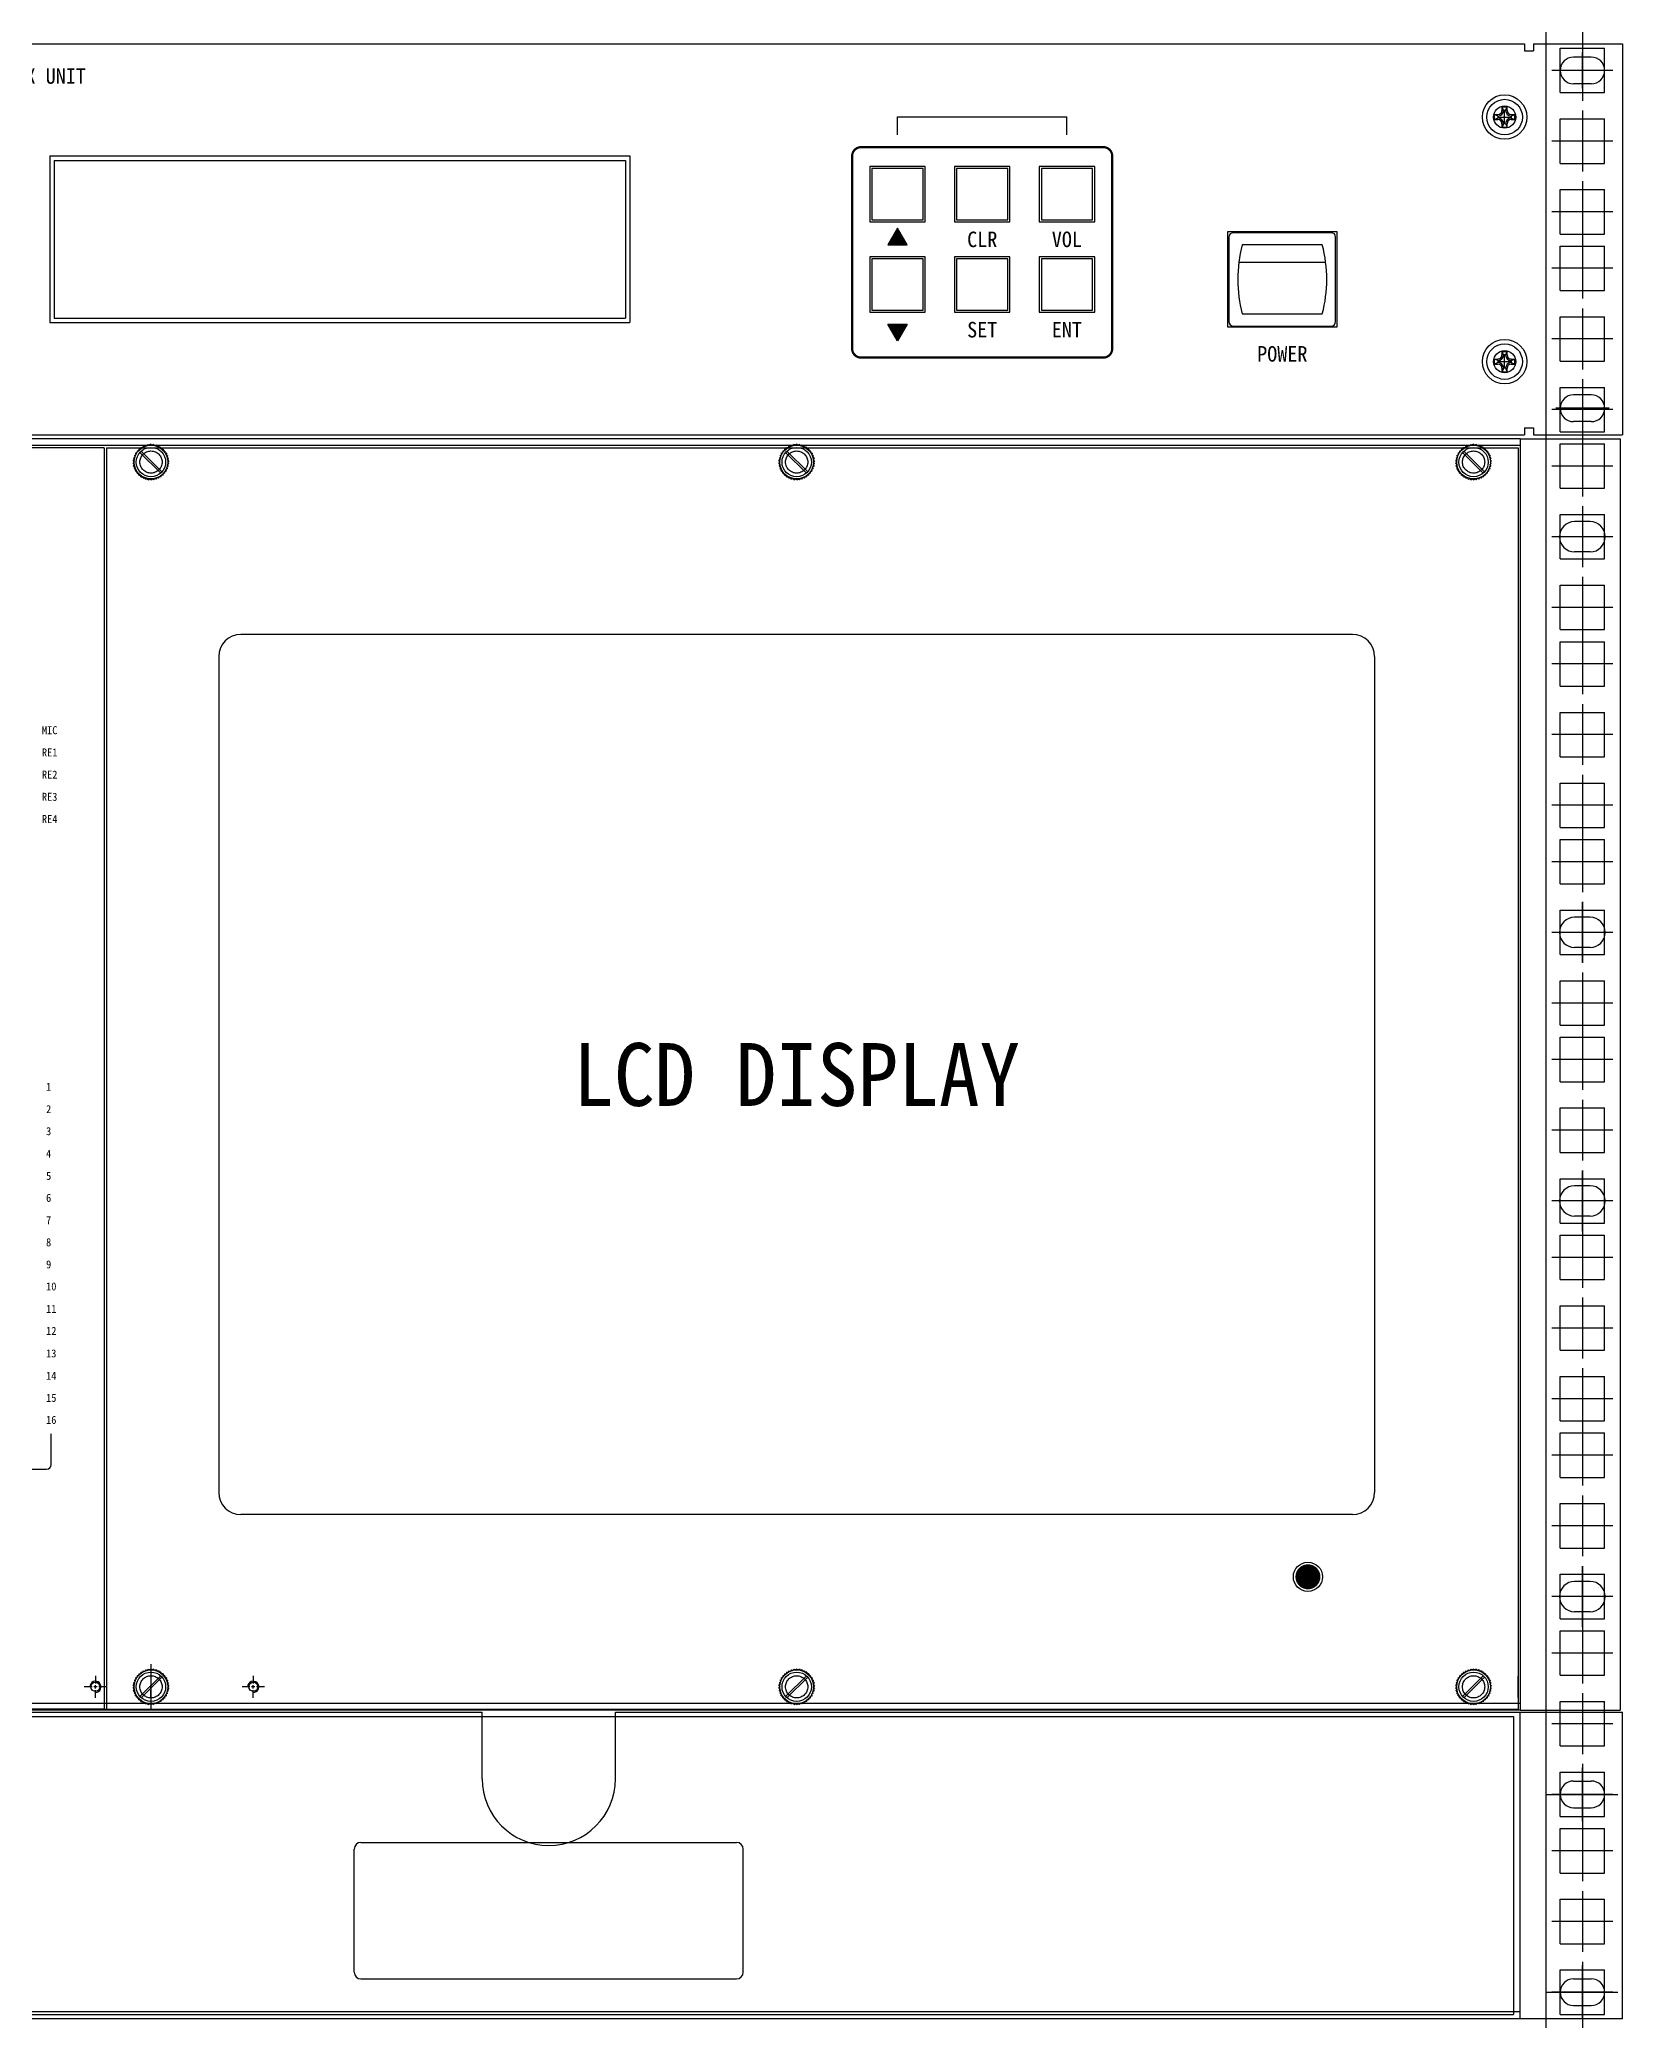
# Model space of a CAD drawing. Header units: millimetres. Extents: x 0 to 841, y 0 to 594.
# Drawn here: x 192.76 to 210.57, y 176.94 to 199.21 of the extents above; entities that cross this region are included whole.
import ezdxf
from ezdxf.enums import TextEntityAlignment as Align

# ---------------------------------------------------------------- set-up
doc = ezdxf.new("R2010")
doc.units = ezdxf.units.MM
doc.header["$LTSCALE"] = 10
doc.linetypes.add('DASHED', pattern=[0.75, 0.5, -0.25])
doc.layers.add('LINE06', color=9, linetype='Continuous')
doc.styles.get("Standard").update_dxf_attribs({"font": 'GulimChe.ttf'})

msp = doc.modelspace()

# ---------------------------------------------------------------- hatches: boundary and pattern name
at = {"layer": 'LINE06'}
for points in [[(202.413, 197.093), (202.305, 196.906), (202.522, 196.906)], [(202.522, 196.015), (202.305, 196.015), (202.413, 195.827)]]:
    msp.add_hatch(color=256, dxfattribs=at).paths.add_polyline_path(points)

# ---------------------------------------------------------------- linework, layer by layer
for p, q in [((209.708, 130.211), (209.708, 223.661)), ((210.116, 199.846), (210.116, 199.161)), ((210.116, 199.211), (210.116, 198.526)), ((187.516, 199.168), (209.466, 199.168)), ((209.466, 199.168), (209.466, 199.088)), ((209.466, 199.088), (209.566, 199.088)), ((209.566, 199.168), (209.566, 199.088)), ((209.566, 199.168), (210.566, 199.168)), ((209.866, 198.618), (209.866, 199.118)), ((209.866, 199.118), (210.366, 199.118)), ((210.216, 199.018), (210.016, 199.018)), ((210.116, 198.668), (210.116, 199.068)), ((210.366, 198.618), (210.366, 199.118)), ((210.566, 199.168), (210.566, 194.768)), ((210.458, 198.868), (209.774, 198.868)), ((210.416, 198.868), (209.816, 198.868)), ((209.866, 198.618), (210.366, 198.618)), ((210.216, 198.718), (210.016, 198.718)), ((202.413, 198.345), (204.318, 198.345)), ((202.413, 198.145), (202.413, 198.345)), ((204.318, 198.145), (204.318, 198.345)), ((209.126, 198.372), (209.166, 198.372)), ((209.126, 198.315), (209.126, 198.372)), ((209.166, 198.355), (209.126, 198.372)), ((209.166, 198.332), (209.126, 198.315)), ((209.126, 198.315), (209.166, 198.315)), ((209.166, 198.355), (209.166, 198.332)), ((209.166, 198.343), (209.315, 198.343)), ((209.212, 198.458), (209.269, 198.458)), ((209.212, 198.418), (209.212, 198.458)), ((209.229, 198.418), (209.212, 198.458)), ((209.252, 198.418), (209.229, 198.418)), ((209.241, 198.269), (209.241, 198.418)), ((209.252, 198.418), (209.269, 198.458)), ((209.269, 198.418), (209.269, 198.458)), ((209.315, 198.372), (209.355, 198.372)), ((209.315, 198.355), (209.355, 198.372)), ((209.315, 198.355), (209.315, 198.332)), ((209.315, 198.332), (209.355, 198.315)), ((209.315, 198.315), (209.355, 198.315)), ((209.355, 198.315), (209.355, 198.372)), ((209.866, 197.823), (209.866, 198.323)), ((209.866, 198.323), (210.366, 198.323)), ((210.116, 198.416), (210.116, 197.731)), ((210.366, 197.823), (210.366, 198.323)), ((209.212, 198.229), (209.212, 198.269)), ((209.229, 198.269), (209.212, 198.229)), ((209.212, 198.229), (209.269, 198.229)), ((209.252, 198.269), (209.229, 198.269)), ((209.252, 198.269), (209.269, 198.229)), ((209.269, 198.229), (209.269, 198.269)), ((210.458, 198.073), (209.774, 198.073)), ((192.878, 197.906), (199.403, 197.906)), ((192.878, 197.906), (192.878, 196.031)), ((192.878, 197.906), (199.403, 197.906)), ((192.878, 197.906), (192.878, 196.031)), ((192.928, 197.856), (199.353, 197.856)), ((192.928, 197.856), (192.928, 196.081)), ((199.353, 197.856), (199.353, 196.081)), ((199.403, 197.906), (199.403, 196.031)), ((199.403, 197.906), (199.403, 196.031)), ((209.866, 197.823), (210.366, 197.823)), ((210.116, 197.621), (210.116, 196.936)), ((209.866, 197.028), (209.866, 197.528)), ((209.866, 197.528), (210.366, 197.528)), ((210.366, 197.028), (210.366, 197.528)), ((210.458, 197.278), (209.774, 197.278)), ((206.141, 196.993), (206.141, 196.043)), ((207.291, 197.043), (206.191, 197.043)), ((207.341, 196.043), (207.341, 196.993)), ((209.866, 197.028), (210.366, 197.028)), ((210.116, 196.986), (210.116, 196.301)), ((207.191, 196.906), (206.291, 196.906)), ((209.866, 196.393), (209.866, 196.893)), ((209.866, 196.893), (210.366, 196.893)), ((210.366, 196.393), (210.366, 196.893)), ((207.229, 196.706), (206.252, 196.706)), ((210.458, 196.643), (209.774, 196.643)), ((209.866, 196.393), (210.366, 196.393)), ((192.928, 196.081), (199.353, 196.081)), ((206.291, 196.131), (207.191, 196.131)), ((209.866, 195.598), (209.866, 196.098)), ((209.866, 196.098), (210.366, 196.098)), ((210.116, 196.191), (210.116, 195.506)), ((210.366, 195.598), (210.366, 196.098)), ((192.878, 196.031), (199.403, 196.031)), ((192.878, 196.031), (199.403, 196.031)), ((206.191, 195.993), (207.291, 195.993)), ((210.458, 195.848), (209.774, 195.848)), ((209.126, 195.622), (209.166, 195.622)), ((209.126, 195.565), (209.126, 195.622)), ((209.166, 195.605), (209.126, 195.622)), ((209.212, 195.708), (209.269, 195.708)), ((209.212, 195.668), (209.212, 195.708)), ((209.229, 195.668), (209.212, 195.708)), ((209.252, 195.668), (209.229, 195.668)), ((209.241, 195.519), (209.241, 195.668)), ((209.252, 195.668), (209.269, 195.708)), ((209.269, 195.668), (209.269, 195.708)), ((209.315, 195.622), (209.355, 195.622)), ((209.315, 195.605), (209.355, 195.622)), ((209.355, 195.565), (209.355, 195.622)), ((209.166, 195.582), (209.126, 195.565)), ((209.126, 195.565), (209.166, 195.565)), ((209.166, 195.605), (209.166, 195.582)), ((209.166, 195.593), (209.315, 195.593)), ((209.212, 195.479), (209.212, 195.519)), ((209.229, 195.519), (209.212, 195.479)), ((209.212, 195.479), (209.269, 195.479)), ((209.252, 195.519), (209.229, 195.519)), ((209.252, 195.519), (209.269, 195.479)), ((209.269, 195.479), (209.269, 195.519)), ((209.315, 195.605), (209.315, 195.582)), ((209.315, 195.582), (209.355, 195.565)), ((209.315, 195.565), (209.355, 195.565)), ((209.866, 195.598), (210.366, 195.598)), ((210.116, 195.396), (210.116, 194.711)), ((209.866, 194.803), (209.866, 195.303)), ((209.866, 195.303), (210.366, 195.303)), ((210.216, 195.218), (210.016, 195.218)), ((210.116, 195.268), (210.116, 194.868)), ((210.366, 194.803), (210.366, 195.303)), ((210.458, 195.053), (209.774, 195.053)), ((210.416, 195.068), (209.816, 195.068)), ((187.516, 194.768), (209.466, 194.768)), ((209.416, 194.725), (187.566, 194.725)), ((209.416, 194.725), (210.541, 194.725)), ((209.416, 194.725), (209.416, 194.225)), ((209.466, 194.848), (209.466, 194.768)), ((209.466, 194.848), (209.566, 194.848)), ((209.566, 194.848), (209.566, 194.768)), ((209.566, 194.768), (210.566, 194.768)), ((209.866, 194.803), (210.366, 194.803)), ((210.216, 194.918), (210.016, 194.918)), ((210.116, 194.761), (210.116, 194.076)), ((210.541, 194.725), (210.541, 180.425)), ((209.416, 194.65), (187.566, 194.65)), ((209.866, 194.168), (209.866, 194.668)), ((209.866, 194.668), (210.366, 194.668)), ((210.366, 194.168), (210.366, 194.668)), ((210.458, 194.418), (209.774, 194.418)), ((209.866, 194.168), (210.366, 194.168)), ((209.866, 193.373), (209.866, 193.873)), ((209.866, 193.873), (210.366, 193.873)), ((210.116, 193.966), (210.116, 193.281)), ((210.116, 193.963), (210.116, 193.284)), ((210.366, 193.373), (210.366, 193.873)), ((210.458, 193.623), (209.774, 193.623)), ((210.455, 193.623), (209.777, 193.623)), ((210.203, 193.793), (210.028, 193.793)), ((210.203, 193.453), (210.028, 193.453)), ((209.866, 193.373), (210.366, 193.373)), ((210.116, 193.171), (210.116, 192.486)), ((209.866, 192.578), (209.866, 193.078)), ((209.866, 193.078), (210.366, 193.078)), ((210.366, 192.578), (210.366, 193.078)), ((210.458, 192.828), (209.774, 192.828)), ((209.866, 192.578), (210.366, 192.578)), ((210.116, 192.536), (210.116, 191.851)), ((209.866, 191.943), (209.866, 192.443)), ((209.866, 192.443), (210.366, 192.443)), ((210.366, 191.943), (210.366, 192.443)), ((210.458, 192.193), (209.774, 192.193)), ((209.866, 191.943), (210.366, 191.943)), ((209.866, 191.148), (209.866, 191.648)), ((209.866, 191.648), (210.366, 191.648)), ((210.116, 191.741), (210.116, 191.056)), ((210.366, 191.148), (210.366, 191.648)), ((210.458, 191.398), (209.774, 191.398)), ((209.866, 191.148), (210.366, 191.148)), ((210.116, 190.946), (210.116, 190.261)), ((209.866, 190.353), (209.866, 190.853)), ((209.866, 190.853), (210.366, 190.853)), ((210.366, 190.353), (210.366, 190.853)), ((210.458, 190.603), (209.774, 190.603)), ((209.866, 190.353), (210.366, 190.353)), ((210.116, 190.311), (210.116, 189.626)), ((209.866, 189.718), (209.866, 190.218)), ((209.866, 190.218), (210.366, 190.218)), ((210.366, 189.718), (210.366, 190.218)), ((210.458, 189.968), (209.774, 189.968)), ((209.866, 189.718), (210.366, 189.718)), ((209.866, 188.923), (209.866, 189.423)), ((209.866, 189.423), (210.366, 189.423)), ((210.116, 189.516), (210.116, 188.831)), ((210.116, 188.834), (210.116, 189.513)), ((210.366, 188.923), (210.366, 189.423)), ((210.458, 189.173), (209.774, 189.173)), ((210.455, 189.173), (209.777, 189.173)), ((210.203, 189.343), (210.028, 189.343)), ((209.866, 188.923), (210.366, 188.923)), ((210.203, 189.003), (210.028, 189.003)), ((210.116, 188.721), (210.116, 188.036)), ((209.866, 188.128), (209.866, 188.628)), ((209.866, 188.628), (210.366, 188.628)), ((210.366, 188.128), (210.366, 188.628)), ((210.458, 188.378), (209.774, 188.378)), ((209.866, 188.128), (210.366, 188.128)), ((210.116, 188.086), (210.116, 187.401)), ((209.866, 187.493), (209.866, 187.993)), ((209.866, 187.993), (210.366, 187.993)), ((210.366, 187.493), (210.366, 187.993)), ((210.458, 187.743), (209.774, 187.743)), ((209.866, 187.493), (210.366, 187.493)), ((209.866, 186.698), (209.866, 187.198)), ((209.866, 187.198), (210.366, 187.198)), ((210.116, 187.291), (210.116, 186.606)), ((210.366, 186.698), (210.366, 187.198)), ((210.458, 186.948), (209.774, 186.948)), ((209.866, 186.698), (210.366, 186.698)), ((210.116, 186.496), (210.116, 185.811)), ((210.116, 185.814), (210.116, 186.493)), ((209.866, 185.903), (209.866, 186.403)), ((209.866, 186.403), (210.366, 186.403)), ((210.203, 186.323), (210.028, 186.323)), ((210.366, 185.903), (210.366, 186.403)), ((210.458, 186.153), (209.774, 186.153)), ((210.455, 186.153), (209.777, 186.153)), ((209.866, 185.903), (210.366, 185.903)), ((210.203, 185.983), (210.028, 185.983)), ((210.116, 185.861), (210.116, 185.176)), ((209.866, 185.268), (209.866, 185.768)), ((209.866, 185.768), (210.366, 185.768)), ((210.366, 185.268), (210.366, 185.768)), ((210.458, 185.518), (209.774, 185.518)), ((209.866, 185.268), (210.366, 185.268)), ((209.866, 184.473), (209.866, 184.973)), ((209.866, 184.973), (210.366, 184.973)), ((210.116, 185.066), (210.116, 184.381)), ((210.366, 184.473), (210.366, 184.973)), ((210.458, 184.723), (209.774, 184.723)), ((209.866, 184.473), (210.366, 184.473)), ((210.116, 184.271), (210.116, 183.586)), ((209.866, 183.678), (209.866, 184.178)), ((209.866, 184.178), (210.366, 184.178)), ((210.366, 183.678), (210.366, 184.178)), ((210.458, 183.928), (209.774, 183.928)), ((209.866, 183.678), (210.366, 183.678)), ((210.116, 183.636), (210.116, 182.951)), ((209.866, 183.043), (209.866, 183.543)), ((209.866, 183.543), (210.366, 183.543)), ((210.366, 183.043), (210.366, 183.543)), ((210.458, 183.293), (209.774, 183.293)), ((209.866, 183.043), (210.366, 183.043)), ((209.866, 182.248), (209.866, 182.748)), ((209.866, 182.748), (210.366, 182.748)), ((210.116, 182.841), (210.116, 182.156)), ((210.366, 182.248), (210.366, 182.748)), ((210.458, 182.498), (209.774, 182.498)), ((209.866, 182.248), (210.366, 182.248)), ((210.116, 182.046), (210.116, 181.361)), ((210.116, 181.364), (210.116, 182.043)), ((209.866, 181.453), (209.866, 181.953)), ((209.866, 181.953), (210.366, 181.953)), ((210.203, 181.873), (210.028, 181.873)), ((210.366, 181.453), (210.366, 181.953)), ((210.458, 181.703), (209.774, 181.703)), ((210.455, 181.703), (209.777, 181.703)), ((209.866, 181.453), (210.366, 181.453)), ((210.203, 181.533), (210.028, 181.533)), ((210.116, 181.411), (210.116, 180.726)), ((209.866, 180.818), (209.866, 181.318)), ((209.866, 181.318), (210.366, 181.318)), ((210.366, 180.818), (210.366, 181.318)), ((209.416, 180.925), (209.416, 180.425)), ((210.458, 181.068), (209.774, 181.068)), ((193.354, 180.688), (193.267, 180.688)), ((193.411, 180.688), (193.373, 180.688)), ((193.392, 180.813), (193.392, 180.725)), ((193.392, 180.669), (193.392, 180.706)), ((193.517, 180.688), (193.429, 180.688)), ((194.017, 180.813), (194.017, 180.725)), ((194.017, 180.669), (194.017, 180.706)), ((195.129, 180.688), (195.042, 180.688)), ((195.186, 180.688), (195.148, 180.688)), ((195.167, 180.813), (195.167, 180.725)), ((195.167, 180.669), (195.167, 180.706)), ((195.292, 180.688), (195.204, 180.688)), ((209.391, 180.808), (209.391, 180.568)), ((209.866, 180.818), (210.366, 180.818)), ((209.416, 180.5), (187.566, 180.5)), ((209.416, 180.5), (187.566, 180.5)), ((193.392, 180.563), (193.392, 180.65)), ((194.017, 180.563), (194.017, 180.65)), ((195.167, 180.563), (195.167, 180.65)), ((209.866, 180.023), (209.866, 180.523)), ((209.866, 180.523), (210.366, 180.523)), ((210.116, 180.616), (210.116, 179.931)), ((210.366, 180.023), (210.366, 180.523)), ((209.416, 180.425), (187.566, 180.425)), ((187.566, 180.403), (197.741, 180.403)), ((187.641, 180.353), (209.341, 180.353)), ((197.741, 179.653), (197.741, 180.403)), ((199.241, 179.653), (199.241, 180.403)), ((199.241, 180.403), (209.416, 180.403)), ((209.341, 180.353), (209.341, 177.003)), ((209.416, 180.425), (210.541, 180.425)), ((209.416, 176.953), (209.416, 180.403)), ((209.416, 180.403), (210.566, 180.403)), ((210.458, 180.273), (209.774, 180.273)), ((210.566, 176.953), (210.566, 180.403)), ((209.866, 180.023), (210.366, 180.023)), ((210.116, 179.821), (210.116, 179.136)), ((209.866, 179.228), (209.866, 179.728)), ((209.866, 179.728), (210.366, 179.728)), ((210.016, 179.628), (210.216, 179.628)), ((210.116, 179.178), (210.116, 179.778)), ((210.366, 179.228), (210.366, 179.728)), ((209.716, 179.478), (210.516, 179.478)), ((210.458, 179.478), (209.774, 179.478)), ((209.866, 179.228), (210.366, 179.228)), ((210.016, 179.328), (210.216, 179.328)), ((210.116, 179.186), (210.116, 178.501)), ((196.378, 178.938), (200.603, 178.938)), ((209.866, 178.593), (209.866, 179.093)), ((209.866, 179.093), (210.366, 179.093)), ((210.366, 178.593), (210.366, 179.093)), ((196.303, 177.478), (196.303, 178.863)), ((200.678, 177.478), (200.678, 178.863)), ((210.458, 178.843), (209.774, 178.843)), ((209.866, 178.593), (210.366, 178.593)), ((209.866, 177.798), (209.866, 178.298)), ((209.866, 178.298), (210.366, 178.298)), ((210.116, 178.391), (210.116, 177.706)), ((210.366, 177.798), (210.366, 178.298)), ((210.458, 178.048), (209.774, 178.048)), ((209.866, 177.798), (210.366, 177.798)), ((210.116, 177.596), (210.116, 176.911)), ((196.378, 177.403), (200.603, 177.403)), ((209.866, 177.003), (209.866, 177.503)), ((209.866, 177.503), (210.366, 177.503)), ((210.016, 177.403), (210.216, 177.403)), ((210.116, 176.953), (210.116, 177.553)), ((210.366, 177.003), (210.366, 177.503)), ((209.716, 177.253), (210.516, 177.253)), ((210.458, 177.253), (209.774, 177.253)), ((209.436, 176.953), (187.546, 176.953)), ((209.416, 177.033), (187.566, 177.033)), ((187.641, 177.003), (209.341, 177.003)), ((210.566, 176.953), (209.416, 176.953)), ((209.866, 177.003), (210.366, 177.003)), ((210.016, 177.103), (210.216, 177.103)), ((210.116, 176.961), (210.116, 176.276))]:
    msp.add_line(p, q, dxfattribs=at)
at = {"layer": 'LINE06', "linetype": 'Continuous'}
for p, q in [((209.416, 194.725), (209.416, 180.425)), ((193.822, 194.507), (193.835, 194.519)), ((193.822, 194.507), (193.829, 194.491)), ((193.83, 194.536), (193.845, 194.545)), ((193.83, 194.536), (193.835, 194.519)), ((193.843, 194.563), (193.86, 194.57)), ((193.843, 194.563), (193.845, 194.545)), ((193.86, 194.587), (193.859, 194.57)), ((193.86, 194.587), (193.877, 194.592)), ((193.881, 194.609), (193.877, 194.592)), ((193.881, 194.609), (193.898, 194.612)), ((193.893, 194.572), (194.126, 194.339)), ((193.904, 194.628), (193.898, 194.611)), ((193.904, 194.628), (193.922, 194.627)), ((193.907, 194.586), (194.14, 194.353)), ((193.93, 194.643), (193.921, 194.627)), ((193.93, 194.643), (193.947, 194.64)), ((193.958, 194.654), (193.947, 194.64)), ((193.958, 194.654), (193.975, 194.648)), ((193.987, 194.66), (193.974, 194.648)), ((193.987, 194.66), (194.003, 194.652)), ((194.017, 194.663), (194.002, 194.652)), ((194.017, 194.663), (194.031, 194.652)), ((194.046, 194.66), (194.031, 194.652)), ((194.046, 194.66), (194.059, 194.648)), ((194.076, 194.654), (194.059, 194.648)), ((194.076, 194.654), (194.086, 194.64)), ((194.103, 194.643), (194.086, 194.64)), ((194.103, 194.643), (194.112, 194.627)), ((194.129, 194.628), (194.112, 194.627)), ((194.129, 194.628), (194.135, 194.611)), ((194.153, 194.609), (194.135, 194.612)), ((194.153, 194.609), (194.156, 194.592)), ((194.173, 194.587), (194.156, 194.592)), ((194.173, 194.587), (194.174, 194.57)), ((194.19, 194.563), (194.174, 194.57)), ((194.19, 194.563), (194.188, 194.545)), ((194.203, 194.536), (194.188, 194.545)), ((194.203, 194.536), (194.198, 194.519)), ((194.212, 194.507), (194.198, 194.519)), ((194.212, 194.507), (194.205, 194.491)), ((201.084, 194.507), (201.097, 194.519)), ((201.084, 194.507), (201.091, 194.491)), ((201.093, 194.536), (201.108, 194.545)), ((201.093, 194.536), (201.097, 194.519)), ((201.106, 194.563), (201.122, 194.57)), ((201.106, 194.563), (201.108, 194.545)), ((201.123, 194.587), (201.122, 194.57)), ((201.123, 194.587), (201.14, 194.592)), ((201.143, 194.609), (201.14, 194.592)), ((201.143, 194.609), (201.161, 194.612)), ((201.155, 194.572), (201.389, 194.339)), ((201.166, 194.628), (201.16, 194.611)), ((201.166, 194.628), (201.184, 194.627)), ((201.17, 194.586), (201.403, 194.353)), ((201.192, 194.643), (201.184, 194.627)), ((201.192, 194.643), (201.21, 194.64)), ((201.22, 194.654), (201.209, 194.64)), ((201.22, 194.654), (201.237, 194.648)), ((201.249, 194.66), (201.237, 194.648)), ((201.249, 194.66), (201.265, 194.652)), ((201.279, 194.663), (201.265, 194.652)), ((201.279, 194.663), (201.294, 194.652)), ((201.309, 194.66), (201.293, 194.652)), ((201.309, 194.66), (201.322, 194.648)), ((201.338, 194.654), (201.321, 194.648)), ((201.338, 194.654), (201.349, 194.64)), ((201.366, 194.643), (201.348, 194.64)), ((201.366, 194.643), (201.374, 194.627)), ((201.392, 194.628), (201.374, 194.627)), ((201.392, 194.628), (201.398, 194.611)), ((201.415, 194.609), (201.398, 194.612)), ((201.415, 194.609), (201.419, 194.592)), ((201.435, 194.587), (201.418, 194.592)), ((201.435, 194.587), (201.436, 194.57)), ((201.452, 194.563), (201.436, 194.57)), ((201.465, 194.536), (201.45, 194.545)), ((201.452, 194.563), (201.451, 194.545)), ((201.465, 194.536), (201.461, 194.519)), ((201.474, 194.507), (201.461, 194.519)), ((201.474, 194.507), (201.467, 194.491)), ((208.697, 194.507), (208.71, 194.519)), ((208.697, 194.507), (208.703, 194.491)), ((208.705, 194.536), (208.72, 194.545)), ((208.705, 194.536), (208.71, 194.519)), ((208.718, 194.563), (208.735, 194.57)), ((208.718, 194.563), (208.72, 194.545)), ((208.735, 194.587), (208.734, 194.57)), ((208.735, 194.587), (208.752, 194.592)), ((208.756, 194.609), (208.752, 194.592)), ((208.756, 194.609), (208.773, 194.612)), ((208.768, 194.572), (209.001, 194.339)), ((208.779, 194.628), (208.773, 194.611)), ((208.779, 194.628), (208.797, 194.627)), ((208.782, 194.586), (209.015, 194.353)), ((208.805, 194.643), (208.796, 194.627)), ((208.805, 194.643), (208.822, 194.64)), ((208.833, 194.654), (208.822, 194.64)), ((208.833, 194.654), (208.849, 194.648)), ((208.862, 194.66), (208.849, 194.648)), ((208.862, 194.66), (208.878, 194.652)), ((208.892, 194.663), (208.877, 194.652)), ((208.892, 194.663), (208.906, 194.652)), ((208.921, 194.66), (208.906, 194.652)), ((208.921, 194.66), (208.934, 194.648)), ((208.951, 194.654), (208.934, 194.648)), ((208.951, 194.654), (208.961, 194.64)), ((208.978, 194.643), (208.961, 194.64)), ((208.978, 194.643), (208.987, 194.627)), ((209.004, 194.628), (208.987, 194.627)), ((209.004, 194.628), (209.01, 194.611)), ((209.028, 194.609), (209.01, 194.612)), ((209.028, 194.609), (209.031, 194.592)), ((209.048, 194.587), (209.031, 194.592)), ((209.048, 194.587), (209.049, 194.57)), ((209.065, 194.563), (209.049, 194.57)), ((209.065, 194.563), (209.063, 194.545)), ((209.078, 194.536), (209.063, 194.545)), ((209.078, 194.536), (209.073, 194.519)), ((209.087, 194.507), (209.073, 194.519)), ((209.087, 194.507), (209.08, 194.491)), ((193.817, 194.478), (193.829, 194.491)), ((193.817, 194.478), (193.826, 194.462)), ((193.817, 194.448), (193.826, 194.463)), ((193.817, 194.448), (193.829, 194.434)), ((193.822, 194.418), (193.829, 194.435)), ((193.822, 194.418), (193.835, 194.406)), ((193.83, 194.39), (193.835, 194.407)), ((193.83, 194.39), (193.845, 194.38)), ((193.843, 194.363), (193.845, 194.38)), ((193.843, 194.363), (193.86, 194.355)), ((193.86, 194.338), (193.859, 194.356)), ((193.86, 194.338), (193.877, 194.333)), ((193.881, 194.316), (193.877, 194.333)), ((193.881, 194.316), (193.898, 194.314)), ((193.904, 194.297), (193.898, 194.314)), ((193.904, 194.297), (193.922, 194.298)), ((193.93, 194.282), (193.921, 194.298)), ((193.93, 194.282), (193.947, 194.286)), ((193.958, 194.272), (193.947, 194.286)), ((193.958, 194.272), (193.975, 194.277)), ((193.987, 194.265), (193.974, 194.277)), ((193.987, 194.265), (194.003, 194.273)), ((194.017, 194.263), (194.002, 194.273)), ((194.017, 194.263), (194.031, 194.273)), ((194.046, 194.265), (194.031, 194.273)), ((194.046, 194.265), (194.059, 194.277)), ((194.076, 194.272), (194.059, 194.277)), ((194.076, 194.272), (194.086, 194.286)), ((194.103, 194.282), (194.086, 194.286)), ((194.103, 194.282), (194.112, 194.298)), ((194.129, 194.297), (194.112, 194.298)), ((194.129, 194.297), (194.135, 194.314)), ((194.153, 194.316), (194.135, 194.314)), ((194.153, 194.316), (194.156, 194.333)), ((194.173, 194.338), (194.156, 194.333)), ((194.173, 194.338), (194.174, 194.356)), ((194.19, 194.363), (194.174, 194.355)), ((194.203, 194.39), (194.188, 194.38)), ((194.19, 194.363), (194.188, 194.38)), ((194.212, 194.418), (194.198, 194.406)), ((194.203, 194.39), (194.198, 194.407)), ((194.216, 194.478), (194.205, 194.491)), ((194.216, 194.448), (194.205, 194.434)), ((194.212, 194.418), (194.205, 194.435)), ((194.216, 194.478), (194.207, 194.462)), ((194.216, 194.448), (194.207, 194.463)), ((201.08, 194.478), (201.091, 194.491)), ((201.08, 194.478), (201.089, 194.462)), ((201.08, 194.448), (201.089, 194.463)), ((201.08, 194.448), (201.091, 194.434)), ((201.084, 194.418), (201.091, 194.435)), ((201.084, 194.418), (201.097, 194.406)), ((201.093, 194.39), (201.097, 194.407)), ((201.093, 194.39), (201.108, 194.38)), ((201.106, 194.363), (201.108, 194.38)), ((201.106, 194.363), (201.122, 194.355)), ((201.123, 194.338), (201.122, 194.356)), ((201.123, 194.338), (201.14, 194.333)), ((201.143, 194.316), (201.14, 194.333)), ((201.143, 194.316), (201.161, 194.314)), ((201.166, 194.297), (201.16, 194.314)), ((201.166, 194.297), (201.184, 194.298)), ((201.192, 194.282), (201.184, 194.298)), ((201.192, 194.282), (201.21, 194.286)), ((201.22, 194.272), (201.209, 194.286)), ((201.22, 194.272), (201.237, 194.277)), ((201.249, 194.265), (201.237, 194.277)), ((201.249, 194.265), (201.265, 194.273)), ((201.279, 194.263), (201.265, 194.273)), ((201.279, 194.263), (201.294, 194.273)), ((201.309, 194.265), (201.293, 194.273)), ((201.309, 194.265), (201.322, 194.277)), ((201.338, 194.272), (201.321, 194.277)), ((201.338, 194.272), (201.349, 194.286)), ((201.366, 194.282), (201.348, 194.286)), ((201.366, 194.282), (201.374, 194.298)), ((201.392, 194.297), (201.374, 194.298)), ((201.392, 194.297), (201.398, 194.314)), ((201.415, 194.316), (201.398, 194.314)), ((201.415, 194.316), (201.419, 194.333)), ((201.435, 194.338), (201.418, 194.333)), ((201.435, 194.338), (201.436, 194.356)), ((201.452, 194.363), (201.436, 194.355)), ((201.465, 194.39), (201.45, 194.38)), ((201.452, 194.363), (201.451, 194.38)), ((201.474, 194.418), (201.461, 194.406)), ((201.465, 194.39), (201.461, 194.407)), ((201.479, 194.478), (201.467, 194.491)), ((201.479, 194.448), (201.467, 194.434)), ((201.474, 194.418), (201.467, 194.435)), ((201.479, 194.478), (201.469, 194.462)), ((201.479, 194.448), (201.469, 194.463)), ((208.692, 194.478), (208.704, 194.491)), ((208.692, 194.478), (208.701, 194.462)), ((208.692, 194.448), (208.701, 194.463)), ((208.692, 194.448), (208.704, 194.434)), ((208.697, 194.418), (208.703, 194.435)), ((208.697, 194.418), (208.71, 194.406)), ((208.705, 194.39), (208.71, 194.407)), ((208.705, 194.39), (208.72, 194.38)), ((208.718, 194.363), (208.72, 194.38)), ((208.718, 194.363), (208.735, 194.355)), ((208.735, 194.338), (208.734, 194.356)), ((208.735, 194.338), (208.752, 194.333)), ((208.756, 194.316), (208.752, 194.333)), ((208.756, 194.316), (208.773, 194.314)), ((208.779, 194.297), (208.773, 194.314)), ((208.779, 194.297), (208.797, 194.298)), ((208.805, 194.282), (208.796, 194.298)), ((208.805, 194.282), (208.822, 194.286)), ((208.833, 194.272), (208.822, 194.286)), ((208.833, 194.272), (208.849, 194.277)), ((208.862, 194.265), (208.849, 194.277)), ((208.862, 194.265), (208.878, 194.273)), ((208.892, 194.263), (208.877, 194.273)), ((208.892, 194.263), (208.906, 194.273)), ((208.921, 194.265), (208.906, 194.273)), ((208.921, 194.265), (208.934, 194.277)), ((208.951, 194.272), (208.934, 194.277)), ((208.951, 194.272), (208.961, 194.286)), ((208.978, 194.282), (208.961, 194.286)), ((208.978, 194.282), (208.987, 194.298)), ((209.004, 194.297), (208.987, 194.298)), ((209.004, 194.297), (209.01, 194.314)), ((209.028, 194.316), (209.01, 194.314)), ((209.028, 194.316), (209.031, 194.333)), ((209.048, 194.338), (209.031, 194.333)), ((209.048, 194.338), (209.049, 194.356)), ((209.065, 194.363), (209.049, 194.355)), ((209.078, 194.39), (209.063, 194.38)), ((209.065, 194.363), (209.063, 194.38)), ((209.087, 194.418), (209.073, 194.406)), ((209.078, 194.39), (209.073, 194.407)), ((209.091, 194.478), (209.08, 194.491)), ((209.091, 194.448), (209.08, 194.434)), ((209.087, 194.418), (209.08, 194.435)), ((209.091, 194.478), (209.082, 194.462)), ((209.091, 194.448), (209.082, 194.463)), ((192.893, 183.185), (192.893, 183.534)), ((192.642, 183.135), (192.843, 183.135)), ((194.017, 180.941), (194.017, 180.435)), ((193.817, 180.703), (193.829, 180.716)), ((193.817, 180.703), (193.826, 180.688)), ((193.817, 180.673), (193.826, 180.688)), ((193.822, 180.732), (193.835, 180.744)), ((193.822, 180.732), (193.829, 180.716)), ((193.83, 180.761), (193.845, 180.77)), ((193.83, 180.761), (193.835, 180.744)), ((193.843, 180.788), (193.86, 180.795)), ((193.843, 180.788), (193.845, 180.77)), ((193.86, 180.812), (193.859, 180.795)), ((193.86, 180.812), (193.877, 180.817)), ((193.881, 180.834), (193.877, 180.817)), ((193.881, 180.834), (193.898, 180.837)), ((193.893, 180.578), (194.126, 180.812)), ((193.904, 180.853), (193.898, 180.836)), ((193.904, 180.853), (193.922, 180.853)), ((193.907, 180.564), (194.14, 180.797)), ((193.93, 180.868), (193.921, 180.852)), ((193.93, 180.868), (193.947, 180.865)), ((193.958, 180.879), (193.947, 180.865)), ((193.958, 180.879), (193.975, 180.873)), ((193.987, 180.886), (193.974, 180.873)), ((193.987, 180.886), (194.003, 180.877)), ((194.017, 180.888), (194.002, 180.877)), ((194.017, 180.888), (194.031, 180.877)), ((194.046, 180.886), (194.031, 180.877)), ((194.046, 180.886), (194.059, 180.873)), ((194.076, 180.879), (194.059, 180.873)), ((194.076, 180.879), (194.086, 180.865)), ((194.103, 180.868), (194.086, 180.865)), ((194.103, 180.868), (194.112, 180.852)), ((194.129, 180.853), (194.112, 180.853)), ((194.129, 180.853), (194.135, 180.836)), ((194.153, 180.834), (194.135, 180.837)), ((194.153, 180.834), (194.156, 180.817)), ((194.173, 180.812), (194.156, 180.817)), ((194.173, 180.812), (194.174, 180.795)), ((194.19, 180.788), (194.174, 180.795)), ((194.19, 180.788), (194.188, 180.77)), ((194.203, 180.761), (194.188, 180.77)), ((194.203, 180.761), (194.198, 180.744)), ((194.212, 180.732), (194.198, 180.744)), ((194.212, 180.732), (194.205, 180.716)), ((194.216, 180.703), (194.205, 180.716)), ((194.216, 180.703), (194.207, 180.688)), ((194.216, 180.673), (194.207, 180.688)), ((201.08, 180.703), (201.091, 180.716)), ((201.08, 180.703), (201.089, 180.688)), ((201.08, 180.673), (201.089, 180.688)), ((201.084, 180.732), (201.097, 180.744)), ((201.084, 180.732), (201.091, 180.716)), ((201.093, 180.761), (201.108, 180.77)), ((201.093, 180.761), (201.097, 180.744)), ((201.106, 180.788), (201.122, 180.795)), ((201.106, 180.788), (201.108, 180.77)), ((201.123, 180.812), (201.122, 180.795)), ((201.123, 180.812), (201.14, 180.817)), ((201.143, 180.834), (201.14, 180.817)), ((201.143, 180.834), (201.161, 180.837)), ((201.155, 180.578), (201.389, 180.812)), ((201.166, 180.853), (201.16, 180.836)), ((201.166, 180.853), (201.184, 180.853)), ((201.17, 180.564), (201.403, 180.797)), ((201.192, 180.868), (201.184, 180.852)), ((201.192, 180.868), (201.21, 180.865)), ((201.22, 180.879), (201.209, 180.865)), ((201.22, 180.879), (201.237, 180.873)), ((201.249, 180.886), (201.237, 180.873)), ((201.249, 180.886), (201.265, 180.877)), ((201.279, 180.888), (201.265, 180.877)), ((201.279, 180.888), (201.294, 180.877)), ((201.309, 180.886), (201.293, 180.877)), ((201.309, 180.886), (201.322, 180.873)), ((201.338, 180.879), (201.321, 180.873)), ((201.338, 180.879), (201.349, 180.865)), ((201.366, 180.868), (201.348, 180.865)), ((201.366, 180.868), (201.374, 180.852)), ((201.392, 180.853), (201.374, 180.853)), ((201.392, 180.853), (201.398, 180.836)), ((201.415, 180.834), (201.398, 180.837)), ((201.415, 180.834), (201.419, 180.817)), ((201.435, 180.812), (201.418, 180.817)), ((201.435, 180.812), (201.436, 180.795)), ((201.452, 180.788), (201.436, 180.795)), ((201.465, 180.761), (201.45, 180.77)), ((201.452, 180.788), (201.451, 180.77)), ((201.465, 180.761), (201.461, 180.744)), ((201.474, 180.732), (201.461, 180.744)), ((201.474, 180.732), (201.467, 180.716)), ((201.479, 180.703), (201.467, 180.716)), ((201.479, 180.703), (201.469, 180.688)), ((201.479, 180.673), (201.469, 180.688)), ((208.692, 180.703), (208.704, 180.716)), ((208.692, 180.703), (208.701, 180.688)), ((208.692, 180.673), (208.701, 180.688)), ((208.697, 180.732), (208.71, 180.744)), ((208.697, 180.732), (208.703, 180.716)), ((208.705, 180.761), (208.72, 180.77)), ((208.705, 180.761), (208.71, 180.744)), ((208.718, 180.788), (208.735, 180.795)), ((208.718, 180.788), (208.72, 180.77)), ((208.735, 180.812), (208.734, 180.795)), ((208.735, 180.812), (208.752, 180.817)), ((208.756, 180.834), (208.752, 180.817)), ((208.756, 180.834), (208.773, 180.837)), ((208.768, 180.578), (209.001, 180.812)), ((208.779, 180.853), (208.773, 180.836)), ((208.779, 180.853), (208.797, 180.853)), ((208.782, 180.564), (209.015, 180.797)), ((208.805, 180.868), (208.796, 180.852)), ((208.805, 180.868), (208.822, 180.865)), ((208.833, 180.879), (208.822, 180.865)), ((208.833, 180.879), (208.849, 180.873)), ((208.862, 180.886), (208.849, 180.873)), ((208.862, 180.886), (208.878, 180.877)), ((208.892, 180.888), (208.877, 180.877)), ((208.892, 180.888), (208.906, 180.877)), ((208.921, 180.886), (208.906, 180.877)), ((208.921, 180.886), (208.934, 180.873)), ((208.951, 180.879), (208.934, 180.873)), ((208.951, 180.879), (208.961, 180.865)), ((208.978, 180.868), (208.961, 180.865)), ((208.978, 180.868), (208.987, 180.852)), ((209.004, 180.853), (208.987, 180.853)), ((209.004, 180.853), (209.01, 180.836)), ((209.028, 180.834), (209.01, 180.837)), ((209.028, 180.834), (209.031, 180.817)), ((209.048, 180.812), (209.031, 180.817)), ((209.048, 180.812), (209.049, 180.795)), ((209.065, 180.788), (209.049, 180.795)), ((209.065, 180.788), (209.063, 180.77)), ((209.078, 180.761), (209.063, 180.77)), ((209.078, 180.761), (209.073, 180.744)), ((209.087, 180.732), (209.073, 180.744)), ((209.087, 180.732), (209.08, 180.716)), ((209.091, 180.703), (209.08, 180.716)), ((209.091, 180.703), (209.082, 180.688)), ((209.091, 180.673), (209.082, 180.688)), ((193.817, 180.673), (193.829, 180.659)), ((193.822, 180.643), (193.829, 180.66)), ((193.822, 180.643), (193.835, 180.632)), ((193.83, 180.615), (193.835, 180.632)), ((193.83, 180.615), (193.845, 180.605)), ((193.843, 180.588), (193.845, 180.605)), ((193.843, 180.588), (193.86, 180.58)), ((193.86, 180.563), (193.859, 180.581)), ((193.86, 180.563), (193.877, 180.558)), ((193.881, 180.541), (193.877, 180.559)), ((193.881, 180.541), (193.898, 180.539)), ((193.904, 180.523), (193.898, 180.539)), ((193.904, 180.523), (193.922, 180.523)), ((193.93, 180.508), (193.921, 180.523)), ((193.93, 180.508), (193.947, 180.511)), ((193.958, 180.497), (193.947, 180.511)), ((193.958, 180.497), (193.975, 180.502)), ((193.987, 180.49), (193.974, 180.502)), ((193.987, 180.49), (194.003, 180.498)), ((194.017, 180.488), (194.002, 180.498)), ((194.017, 180.488), (194.031, 180.498)), ((194.046, 180.49), (194.031, 180.498)), ((194.046, 180.49), (194.059, 180.502)), ((194.076, 180.497), (194.059, 180.502)), ((194.076, 180.497), (194.086, 180.511)), ((194.103, 180.508), (194.086, 180.511)), ((194.103, 180.508), (194.112, 180.523)), ((194.129, 180.523), (194.112, 180.523)), ((194.129, 180.523), (194.135, 180.539)), ((194.153, 180.541), (194.135, 180.539)), ((194.153, 180.541), (194.156, 180.559)), ((194.173, 180.563), (194.156, 180.558)), ((194.173, 180.563), (194.174, 180.581)), ((194.19, 180.588), (194.174, 180.58)), ((194.203, 180.615), (194.188, 180.605)), ((194.19, 180.588), (194.188, 180.605)), ((194.212, 180.643), (194.198, 180.632)), ((194.203, 180.615), (194.198, 180.632)), ((194.216, 180.673), (194.205, 180.659)), ((194.212, 180.643), (194.205, 180.66)), ((201.08, 180.673), (201.091, 180.659)), ((201.084, 180.643), (201.091, 180.66)), ((201.084, 180.643), (201.097, 180.632)), ((201.093, 180.615), (201.097, 180.632)), ((201.093, 180.615), (201.108, 180.605)), ((201.106, 180.588), (201.108, 180.605)), ((201.106, 180.588), (201.122, 180.58)), ((201.123, 180.563), (201.122, 180.581)), ((201.123, 180.563), (201.14, 180.558)), ((201.143, 180.541), (201.14, 180.559)), ((201.143, 180.541), (201.161, 180.539)), ((201.166, 180.523), (201.16, 180.539)), ((201.166, 180.523), (201.184, 180.523)), ((201.192, 180.508), (201.184, 180.523)), ((201.192, 180.508), (201.21, 180.511)), ((201.22, 180.497), (201.209, 180.511)), ((201.22, 180.497), (201.237, 180.502)), ((201.249, 180.49), (201.237, 180.502)), ((201.249, 180.49), (201.265, 180.498)), ((201.279, 180.488), (201.265, 180.498)), ((201.279, 180.488), (201.294, 180.498)), ((201.309, 180.49), (201.293, 180.498)), ((201.309, 180.49), (201.322, 180.502)), ((201.338, 180.497), (201.321, 180.502)), ((201.338, 180.497), (201.349, 180.511)), ((201.366, 180.508), (201.348, 180.511)), ((201.366, 180.508), (201.374, 180.523)), ((201.392, 180.523), (201.374, 180.523)), ((201.392, 180.523), (201.398, 180.539)), ((201.415, 180.541), (201.398, 180.539)), ((201.415, 180.541), (201.419, 180.559)), ((201.435, 180.563), (201.418, 180.558)), ((201.435, 180.563), (201.436, 180.581)), ((201.452, 180.588), (201.436, 180.58)), ((201.465, 180.615), (201.45, 180.605)), ((201.452, 180.588), (201.451, 180.605)), ((201.474, 180.643), (201.461, 180.632)), ((201.465, 180.615), (201.461, 180.632)), ((201.479, 180.673), (201.467, 180.659)), ((201.474, 180.643), (201.467, 180.66)), ((208.692, 180.673), (208.704, 180.659)), ((208.697, 180.643), (208.703, 180.66)), ((208.697, 180.643), (208.71, 180.632)), ((208.705, 180.615), (208.71, 180.632)), ((208.705, 180.615), (208.72, 180.605)), ((208.718, 180.588), (208.72, 180.605)), ((208.718, 180.588), (208.735, 180.58)), ((208.735, 180.563), (208.734, 180.581)), ((208.735, 180.563), (208.752, 180.558)), ((208.756, 180.541), (208.752, 180.559)), ((208.756, 180.541), (208.773, 180.539)), ((208.779, 180.523), (208.773, 180.539)), ((208.779, 180.523), (208.797, 180.523)), ((208.805, 180.508), (208.796, 180.523)), ((208.805, 180.508), (208.822, 180.511)), ((208.833, 180.497), (208.822, 180.511)), ((208.833, 180.497), (208.849, 180.502)), ((208.862, 180.49), (208.849, 180.502)), ((208.862, 180.49), (208.878, 180.498)), ((208.892, 180.488), (208.877, 180.498)), ((208.892, 180.488), (208.906, 180.498)), ((208.921, 180.49), (208.906, 180.498)), ((208.921, 180.49), (208.934, 180.502)), ((208.951, 180.497), (208.934, 180.502)), ((208.951, 180.497), (208.961, 180.511)), ((208.978, 180.508), (208.961, 180.511)), ((208.978, 180.508), (208.987, 180.523)), ((209.004, 180.523), (208.987, 180.523)), ((209.004, 180.523), (209.01, 180.539)), ((209.028, 180.541), (209.01, 180.539)), ((209.028, 180.541), (209.031, 180.559)), ((209.048, 180.563), (209.031, 180.558)), ((209.048, 180.563), (209.049, 180.581)), ((209.065, 180.588), (209.049, 180.58)), ((209.078, 180.615), (209.063, 180.605)), ((209.065, 180.588), (209.063, 180.605)), ((209.087, 180.643), (209.073, 180.632)), ((209.078, 180.615), (209.073, 180.632)), ((209.091, 180.673), (209.08, 180.659)), ((209.087, 180.643), (209.08, 180.66))]:
    msp.add_line(p, q, dxfattribs=at)
at = {"layer": 'LINE06', "ltscale": 10}
for p, q in [((193.492, 194.623), (191.567, 194.623)), ((193.492, 194.623), (193.492, 180.438)), ((193.492, 194.623), (193.492, 180.438)), ((193.517, 194.623), (209.392, 194.623)), ((193.517, 194.623), (193.517, 180.438)), ((209.392, 194.623), (209.392, 180.438)), ((207.529, 192.525), (195.029, 192.525)), ((194.779, 192.275), (194.779, 182.875)), ((207.779, 192.275), (207.779, 182.875)), ((207.529, 182.625), (195.029, 182.625)), ((193.492, 180.438), (191.567, 180.438)), ((193.492, 180.438), (193.517, 180.438)), ((193.517, 180.438), (209.392, 180.438))]:
    msp.add_line(p, q, dxfattribs=at)
at = {"layer": 'LINE06', "const_width": 0.025}
for points in [[(202.003, 198.005, 0.414214), (201.903, 197.905)], [(204.828, 197.905, 0.414214), (204.728, 198.005)], [(201.903, 195.738, 0.414214), (202.003, 195.638)], [(204.728, 195.638, 0.414214), (204.828, 195.738)]]:
    msp.add_lwpolyline(points, format="xyb", dxfattribs=at)
for points in [[(201.903, 195.738), (201.903, 197.905)], [(202.003, 198.005), (204.728, 198.005)], [(204.828, 195.738), (204.828, 197.905)], [(202.003, 195.638), (204.728, 195.638)]]:
    msp.add_lwpolyline(points, dxfattribs=at)
at = {"layer": 'LINE06'}
for points in [[(202.101, 197.164), (202.726, 197.164), (202.726, 197.789), (202.101, 197.789)], [(202.101, 197.164), (202.726, 197.164), (202.726, 197.789), (202.101, 197.789)], [(202.126, 197.189), (202.701, 197.189), (202.701, 197.764), (202.126, 197.764)], [(203.053, 197.164), (203.678, 197.164), (203.678, 197.789), (203.053, 197.789)], [(203.053, 197.164), (203.678, 197.164), (203.678, 197.789), (203.053, 197.789)], [(203.078, 197.189), (203.653, 197.189), (203.653, 197.764), (203.078, 197.764)], [(204.006, 197.164), (204.631, 197.164), (204.631, 197.789), (204.006, 197.789)], [(204.006, 197.164), (204.631, 197.164), (204.631, 197.789), (204.006, 197.789)], [(204.031, 197.189), (204.606, 197.189), (204.606, 197.764), (204.031, 197.764)], [(202.413, 197.093), (202.305, 196.906), (202.522, 196.906)], [(206.128, 195.981), (206.128, 197.056), (207.353, 197.056), (207.353, 195.981)], [(206.128, 195.981), (206.128, 197.056), (207.353, 197.056), (207.353, 195.981)], [(202.101, 196.148), (202.726, 196.148), (202.726, 196.773), (202.101, 196.773)], [(202.101, 196.148), (202.726, 196.148), (202.726, 196.773), (202.101, 196.773)], [(202.126, 196.173), (202.701, 196.173), (202.701, 196.748), (202.126, 196.748)], [(203.053, 196.148), (203.678, 196.148), (203.678, 196.773), (203.053, 196.773)], [(203.053, 196.148), (203.678, 196.148), (203.678, 196.773), (203.053, 196.773)], [(203.078, 196.173), (203.653, 196.173), (203.653, 196.748), (203.078, 196.748)], [(204.006, 196.148), (204.631, 196.148), (204.631, 196.773), (204.006, 196.773)], [(204.006, 196.148), (204.631, 196.148), (204.631, 196.773), (204.006, 196.773)], [(204.031, 196.173), (204.606, 196.173), (204.606, 196.748), (204.031, 196.748)], [(202.413, 195.827), (202.305, 196.015), (202.522, 196.015)]]:
    msp.add_lwpolyline(points, close=True, dxfattribs=at)
at = {"layer": 'LINE06', "const_width": 0.141}
msp.add_lwpolyline([(206.959, 181.925, 1), (207.099, 181.925, 1)], format="xyb", close=True, dxfattribs=at)
at = {"layer": 'LINE06'}
for centre, radius in [((209.241, 198.343), 0.25), ((209.241, 198.343), 0.2), ((209.241, 198.343), 0.125), ((209.241, 195.593), 0.25), ((209.241, 195.593), 0.2), ((209.241, 195.593), 0.125), ((207.029, 181.925), 0.164), ((193.392, 180.688), 0.0512), ((195.167, 180.688), 0.0512)]:
    msp.add_circle(centre, radius, dxfattribs=at)
at = {"layer": 'LINE06', "linetype": 'Continuous'}
for centre, radius in [((194.017, 194.463), 0.19), ((194.017, 194.463), 0.165), ((201.279, 194.463), 0.19), ((201.279, 194.463), 0.165), ((208.892, 194.463), 0.19), ((208.892, 194.463), 0.165), ((194.017, 180.688), 0.19), ((194.017, 180.688), 0.165), ((201.279, 180.688), 0.19), ((201.279, 180.688), 0.165), ((208.892, 180.688), 0.19), ((208.892, 180.688), 0.165)]:
    msp.add_circle(centre, radius, dxfattribs=at)
at = {"layer": 'LINE06', "linetype": 'DASHED', "ltscale": 5}
for centre in [(194.017, 194.463), (201.279, 194.463), (208.892, 194.463), (194.017, 180.688), (201.279, 180.688), (208.892, 180.688)]:
    msp.add_circle(centre, 0.125, dxfattribs=at)
at = {"layer": 'LINE06'}
for centre, radius, start, end in [((210.016, 198.868), 0.15, 90, 270), ((210.216, 198.868), 0.15, 270, 90), ((209.166, 198.418), 0.0457, 270, 0), ((209.166, 198.418), 0.0629, 270, 0), ((209.166, 198.269), 0.0629, 0, 90), ((209.166, 198.269), 0.0457, 0, 90), ((209.315, 198.418), 0.0629, 180, 270), ((209.315, 198.269), 0.0629, 90, 180), ((209.315, 198.418), 0.0457, 180, 270), ((209.315, 198.269), 0.0457, 90, 180), ((206.191, 196.993), 0.05, 90, 180), ((207.291, 196.993), 0.05, 0, 90), ((207.767, 196.518), 1.527, 165.2952, 194.7048), ((205.714, 196.518), 1.527, 345.2952, 14.7048), ((206.191, 196.043), 0.05, 180, 270), ((207.291, 196.043), 0.05, 270, 0), ((209.166, 195.668), 0.0457, 270, 0), ((209.166, 195.668), 0.0629, 270, 0), ((209.315, 195.668), 0.0629, 180, 270), ((209.315, 195.668), 0.0457, 180, 270), ((209.166, 195.519), 0.0629, 0, 90), ((209.166, 195.519), 0.0457, 0, 90), ((209.315, 195.519), 0.0629, 90, 180), ((209.315, 195.519), 0.0457, 90, 180), ((210.016, 195.068), 0.15, 90, 270), ((210.216, 195.068), 0.15, 270, 90), ((210.028, 193.623), 0.17, 90, 270), ((210.203, 193.623), 0.17, 270, 90), ((210.028, 189.173), 0.17, 90, 270), ((210.203, 189.173), 0.17, 270, 90), ((210.028, 186.153), 0.17, 90, 270), ((210.203, 186.153), 0.17, 270, 90), ((210.028, 181.703), 0.17, 90, 270), ((210.203, 181.703), 0.17, 270, 90), ((193.392, 180.688), 0.0625, 270, 180.0454), ((195.167, 180.688), 0.0625, 270, 180.0454), ((198.491, 179.653), 0.75, 180, 0), ((210.016, 179.478), 0.15, 90, 270), ((210.216, 179.478), 0.15, 270, 90), ((196.378, 178.863), 0.075, 90, 180), ((200.603, 178.863), 0.075, 0, 90), ((196.378, 177.478), 0.075, 180, 270), ((200.603, 177.478), 0.075, 270, 0), ((210.016, 177.253), 0.15, 90, 270), ((210.216, 177.253), 0.15, 270, 90)]:
    msp.add_arc(centre, radius, start, end, dxfattribs=at)
at = {"layer": 'LINE06', "ltscale": 10}
for centre, start, end in [((195.029, 192.275), 90, 180), ((207.529, 192.275), 0, 90), ((195.029, 182.875), 180, 270), ((207.529, 182.875), 270, 0)]:
    msp.add_arc(centre, 0.25, start, end, dxfattribs=at)
at = {"layer": 'LINE06', "linetype": 'Continuous'}
msp.add_arc((192.843, 183.185), 0.05, 270, 0, dxfattribs=at)

# ---------------------------------------------------------------- texts
at = {"layer": 'LINE06'}
msp.add_text('DIGITAL MATRIX UNIT', height=0.175, dxfattribs=at).set_placement((191.136, 198.718))
for s, height, p in [('CLR', 0.175, (203.366, 196.968)), ('VOL', 0.175, (204.318, 196.968)), ('SET', 0.175, (203.366, 195.952)), ('ENT', 0.175, (204.318, 195.952)), ('POWER', 0.175, (206.741, 195.68)), ('LCD DISPLAY', 0.70714, (201.279, 187.575))]:
    msp.add_text(s, height=height, dxfattribs=at).set_placement(p, align=Align.MIDDLE_CENTER)
at = {"layer": 'LINE06', "linetype": 'Continuous', "char_height": 0.09, "width": 0.0975, "attachment_point": 1}
for s, insert in [('MIC', (192.79, 191.492)), ('RE1', (192.79, 191.242)), ('RE2', (192.79, 190.993)), ('RE3', (192.79, 190.743)), ('RE4', (192.79, 190.493)), ('1', (192.837, 187.482)), ('2', (192.837, 187.23)), ('3', (192.837, 186.982)), ('4', (192.837, 186.73)), ('5', (192.837, 186.479)), ('6', (192.837, 186.233)), ('7', (192.837, 185.981)), ('8', (192.837, 185.733)), ('9', (192.837, 185.484)), ('10', (192.837, 185.236)), ('11', (192.837, 184.984)), ('12', (192.837, 184.736)), ('13', (192.837, 184.483)), ('14', (192.837, 184.231)), ('15', (192.837, 183.983)), ('16', (192.837, 183.735))]:
    msp.add_mtext(s, dxfattribs=dict(at, insert=insert))

doc.saveas('drawing.dxf')
